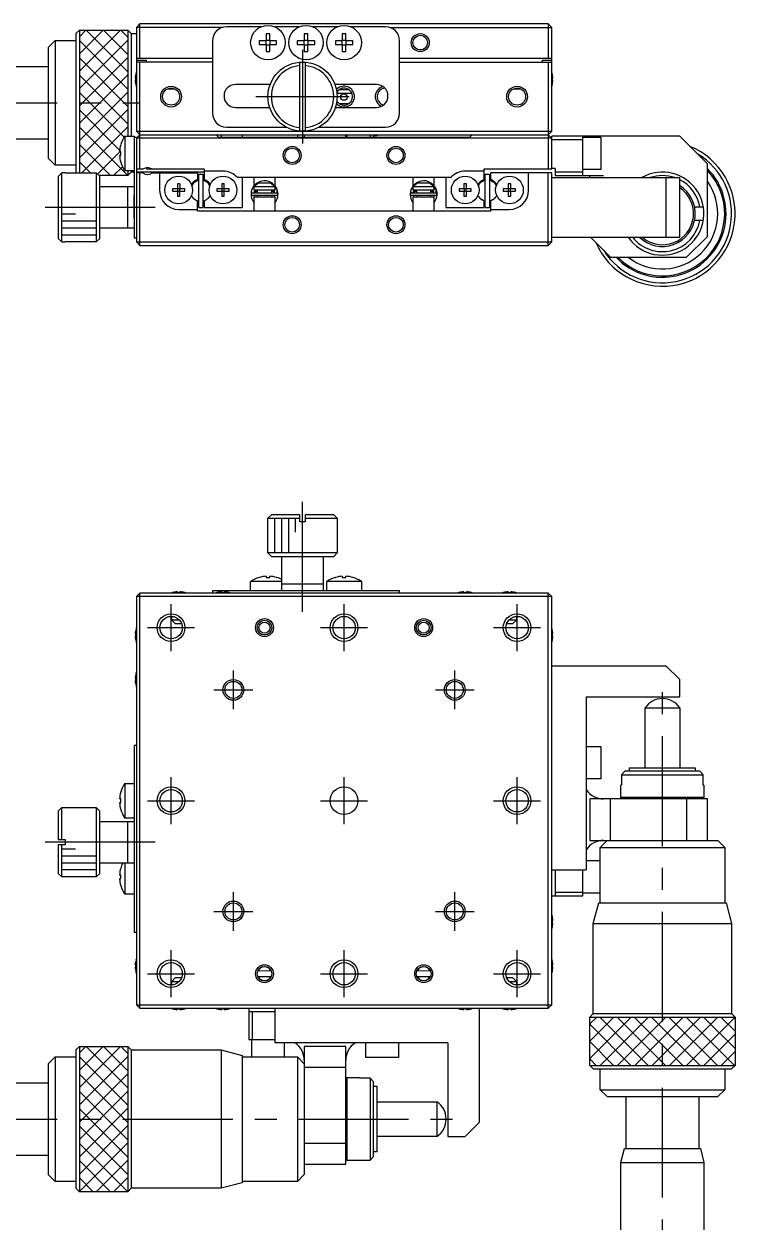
# Model space of a CAD drawing. Extents: x -2 to 409, y -8 to 273.
# Drawn here: x 90.4 to 193.1, y 99.8 to 272.9 of the extents above; entities that cross this region are included whole.
import ezdxf

# ---------------------------------------------------------------- set-up
doc = ezdxf.new("R2010")
doc.units = 0
doc.header["$LTSCALE"] = 0.5
doc.linetypes.add('CENTER', pattern=[50.8, 31.75, -6.35, 6.35, -6.35])
for name, color, linetype in [('MSM_CENTER', 1, 'CENTER'), ('MSM_CONTINUOUS', 7, 'CONTINUOUS'), ('MSM_NARROW', 5, 'CONTINUOUS')]:
    doc.layers.add(name, color=color, linetype=linetype)

msp = doc.modelspace()

# ---------------------------------------------------------------- linework, layer by layer
at = {"layer": 'MSM_CENTER'}
for p, q in [((130.63, 269.15), (130.63, 255.65)), ((53.88, 261.5), (107.13, 261.5)), ((123.88, 262.4), (137.38, 262.4)), ((109.33, 246.4), (92.33, 246.4)), ((130.63, 187.98), (130.63, 204.98)), ((111.63, 182.28), (111.63, 189.07)), ((136.63, 182.28), (136.63, 189.07)), ((161.63, 182.28), (161.63, 189.07)), ((108.23, 185.68), (115.03, 185.68)), ((133.23, 185.68), (140.03, 185.68)), ((158.23, 185.68), (165.03, 185.68)), ((120.63, 173.88), (120.63, 179.47)), ((152.63, 173.88), (152.63, 179.47)), ((182.63, 77.93), (182.63, 178.43)), ((117.83, 176.68), (123.43, 176.68)), ((149.83, 176.68), (155.43, 176.68)), ((111.63, 157.28), (111.63, 164.07)), ((136.63, 157.28), (136.63, 164.07)), ((161.63, 157.28), (161.63, 164.07)), ((108.23, 160.67), (115.03, 160.67)), ((133.23, 160.67), (140.03, 160.67)), ((158.23, 160.67), (165.03, 160.67)), ((109.33, 154.67), (92.33, 154.67)), ((120.63, 141.88), (120.63, 147.47)), ((152.63, 141.88), (152.63, 147.47)), ((117.83, 144.68), (123.43, 144.68)), ((149.83, 144.68), (155.43, 144.68)), ((111.63, 132.28), (111.63, 139.07)), ((136.63, 132.28), (136.63, 139.07)), ((161.63, 132.28), (161.63, 139.07)), ((108.23, 135.68), (115.03, 135.68)), ((133.23, 135.68), (140.03, 135.68)), ((158.23, 135.68), (165.03, 135.68)), ((53.88, 114.68), (154.38, 114.68))]:
    msp.add_line(p, q, dxfattribs=at)
at = {"layer": 'MSM_CONTINUOUS'}
for p, q in [((97.88, 271.5), (98.38, 272)), ((98.38, 272), (98.38, 251.4)), ((98.38, 272), (105.38, 272)), ((105.38, 272), (105.38, 256.7)), ((105.38, 272), (105.88, 271.5)), ((106.63, 272.4), (107.13, 272.9)), ((106.63, 272.4), (106.63, 257.4)), ((119, 272.4), (106.63, 272.4)), ((107.13, 267.9), (107.13, 272.9)), ((166.13, 272.9), (107.13, 272.9)), ((124.65, 272.5), (119.63, 272.5)), ((130.15, 272.5), (126.6, 272.5)), ((135.65, 272.5), (132.1, 272.5)), ((142.63, 272.5), (137.6, 272.5)), ((143.25, 272.4), (166.63, 272.4)), ((166.13, 272.9), (166.13, 267.9)), ((166.63, 272.4), (166.13, 272.9)), ((166.63, 257.4), (166.63, 272.4)), ((93.88, 269.5), (94.88, 270.5)), ((94.88, 270.5), (94.88, 252.5)), ((94.88, 270.5), (97.88, 270.5)), ((97.88, 271.5), (97.88, 251.5)), ((105.88, 271.5), (105.88, 256.7)), ((105.88, 271.5), (106.63, 271.5)), ((117.63, 270.5), (117.63, 260)), ((124.37, 270.46), (124.37, 269.94)), ((125.37, 270.46), (124.37, 270.46)), ((125.32, 270.46), (125.32, 269.94)), ((125.37, 271.46), (125.37, 270.46)), ((125.89, 271.46), (125.37, 271.46)), ((125.89, 270.5), (125.37, 270.5)), ((125.89, 270.46), (125.89, 271.46)), ((126.88, 270.46), (125.89, 270.46)), ((125.93, 269.94), (125.93, 270.46)), ((126.88, 269.94), (126.88, 270.46)), ((129.87, 270.46), (129.87, 269.94)), ((130.87, 270.46), (129.87, 270.46)), ((130.82, 270.46), (130.82, 269.94)), ((130.87, 271.46), (130.87, 270.46)), ((131.39, 271.46), (130.87, 271.46)), ((131.39, 270.5), (130.87, 270.5)), ((131.39, 270.46), (131.39, 271.46)), ((132.38, 270.46), (131.39, 270.46)), ((131.43, 269.94), (131.43, 270.46)), ((132.38, 269.94), (132.38, 270.46)), ((135.37, 270.46), (135.37, 269.94)), ((136.37, 270.46), (135.37, 270.46)), ((136.32, 270.46), (136.32, 269.94)), ((136.37, 271.46), (136.37, 270.46)), ((136.89, 271.46), (136.37, 271.46)), ((136.89, 270.5), (136.37, 270.5)), ((136.89, 270.46), (136.89, 271.46)), ((137.88, 270.46), (136.89, 270.46)), ((136.93, 269.94), (136.93, 270.46)), ((137.88, 269.94), (137.88, 270.46)), ((144.63, 260), (144.63, 270.5)), ((93.88, 269.5), (93.88, 253.5)), ((124.37, 269.94), (125.37, 269.94)), ((125.37, 269.94), (125.37, 268.94)), ((125.37, 269.9), (125.89, 269.9)), ((125.37, 268.94), (125.89, 268.94)), ((125.89, 269.94), (126.88, 269.94)), ((125.89, 268.94), (125.89, 269.94)), ((129.87, 269.94), (130.87, 269.94)), ((130.87, 269.94), (130.87, 268.94)), ((130.87, 269.9), (131.39, 269.9)), ((130.87, 268.94), (131.39, 268.94)), ((131.39, 269.94), (132.38, 269.94)), ((131.39, 268.94), (131.39, 269.94)), ((135.37, 269.94), (136.37, 269.94)), ((136.37, 269.94), (136.37, 268.94)), ((136.37, 269.9), (136.89, 269.9)), ((136.37, 268.94), (136.89, 268.94)), ((136.89, 269.94), (137.88, 269.94)), ((136.89, 268.94), (136.89, 269.94)), ((86.38, 266.75), (93.88, 266.75)), ((117.63, 267.9), (106.63, 267.9)), ((106.63, 267.65), (108.03, 267.65)), ((117.63, 267.4), (106.63, 267.4)), ((107.13, 251.9), (107.13, 267.4)), ((108.03, 267.65), (108.03, 267.4)), ((130.23, 257.42), (130.23, 267.38)), ((131.03, 267.38), (131.03, 257.42)), ((166.63, 267.9), (144.63, 267.9)), ((144.63, 267.4), (166.63, 267.4)), ((165.23, 267.65), (166.63, 267.65)), ((165.23, 267.65), (165.23, 267.4)), ((166.13, 267.4), (166.13, 251.9)), ((106.56, 265.08), (106.44, 265.08)), ((106.56, 265.79), (106.55, 265.79)), ((106.56, 264.72), (106.56, 265.08)), ((166.7, 265.79), (166.69, 265.79)), ((166.69, 265.08), (166.69, 264.72)), ((166.81, 265.08), (166.69, 265.08)), ((106.44, 264.72), (106.56, 264.72)), ((106.55, 264.01), (106.56, 264.01)), ((111.14, 263.55), (112.11, 263.55)), ((125.94, 264.15), (120.93, 264.15)), ((141.32, 264.15), (135.31, 264.15)), ((135.94, 263.44), (137.31, 263.44)), ((161.14, 263.55), (162.11, 263.55)), ((166.69, 264.72), (166.81, 264.72)), ((166.69, 264.01), (166.7, 264.01)), ((135.6, 262.9), (137.77, 262.9)), ((120.93, 260.85), (125.87, 260.85)), ((135.38, 260.85), (141.32, 260.85)), ((137.31, 261.36), (135.94, 261.36)), ((119.63, 258), (128.25, 258)), ((133, 258), (142.63, 258)), ((93.88, 256.25), (86.38, 256.25)), ((104.93, 256.7), (104.93, 251.7)), ((104.93, 256.7), (106.32, 256.7)), ((106.32, 256.7), (106.32, 242)), ((106.63, 256.5), (106.32, 256.5)), ((106.63, 257.4), (107.13, 256.9)), ((106.63, 257.4), (166.63, 257.4)), ((106.63, 256.4), (107.13, 256.9)), ((106.63, 256.4), (106.63, 241.4)), ((166.63, 256.4), (106.63, 256.4)), ((107.13, 256.9), (166.13, 256.9)), ((118.13, 256.9), (118.48, 256.55)), ((118.48, 256.55), (154.78, 256.55)), ((118.88, 256.9), (118.88, 256.55)), ((121.88, 256.9), (121.88, 256.55)), ((129.88, 256.9), (129.88, 256.55)), ((130.88, 256.9), (130.88, 256.55)), ((136.88, 256.55), (136.88, 256.9)), ((137.07, 256.55), (137.07, 256.9)), ((140.38, 256.9), (140.38, 256.55)), ((140.88, 256.55), (140.88, 256.9)), ((141.38, 256.75), (140.88, 256.75)), ((141.38, 256.9), (141.38, 256.75)), ((154.78, 256.55), (155.13, 256.9)), ((166.13, 256.9), (166.63, 257.4)), ((166.13, 256.9), (166.63, 256.4)), ((185.13, 256.7), (166.63, 256.7)), ((166.63, 251.9), (166.63, 256.7)), ((166.63, 256.2), (171.13, 256.2)), ((171.13, 251), (171.13, 256.7)), ((171.13, 256.55), (173.73, 256.55)), ((173.73, 256.55), (173.73, 251.85)), ((185.13, 256.7), (189.13, 252.7)), ((104.36, 254.46), (104.19, 254.46)), ((104.36, 255.46), (104.36, 255.46)), ((104.36, 253.94), (104.36, 254.46)), ((94.88, 252.5), (93.88, 253.5)), ((104.19, 253.94), (104.36, 253.94)), ((104.36, 252.94), (104.36, 252.94)), ((97.88, 252.5), (94.88, 252.5)), ((95.83, 251.38), (95.33, 250.88)), ((95.83, 241.42), (95.83, 251.38)), ((96.33, 251.38), (95.83, 251.38)), ((96.33, 251.4), (96.33, 251.38)), ((96.33, 251.4), (100.82, 251.4)), ((97.98, 251.4), (97.88, 251.5)), ((100.82, 251.4), (100.82, 241.4)), ((100.82, 251.4), (101.33, 250.9)), ((105.38, 251), (101.22, 251)), ((106.32, 251.7), (104.93, 251.7)), ((105.38, 251.7), (105.38, 251)), ((105.88, 251.5), (105.38, 251)), ((105.88, 251.7), (105.88, 251.5)), ((106.32, 251.5), (105.88, 251.5)), ((107.56, 251.9), (106.63, 251.9)), ((116.43, 251.5), (106.63, 251.5)), ((107.56, 251.4), (106.63, 251.4)), ((107.13, 240.9), (107.13, 251.4)), ((108.13, 251.9), (108.13, 252.14)), ((116.43, 251.9), (108.13, 251.9)), ((108.89, 251.4), (115.43, 251.4)), ((109.97, 251.4), (109.97, 248.85)), ((115.43, 251.4), (115.43, 250.45)), ((115.63, 246.4), (115.63, 251.2)), ((115.63, 251.2), (116.23, 251.2)), ((116.23, 251.2), (116.23, 246.4)), ((116.43, 251.9), (116.43, 250.45)), ((119.13, 251.65), (116.43, 251.65)), ((156.82, 251.65), (154.13, 251.65)), ((166.63, 251.9), (156.82, 251.9)), ((156.82, 251.9), (156.82, 250.45)), ((157.03, 246.4), (157.03, 251.2)), ((157.03, 251.2), (157.63, 251.2)), ((157.63, 251.2), (157.63, 246.4)), ((157.82, 250.45), (157.82, 251.4)), ((166.63, 251.4), (157.82, 251.4)), ((163.28, 248.85), (163.28, 251.4)), ((166.13, 240.9), (166.13, 251.4)), ((167.13, 252), (166.63, 252)), ((166.63, 241.4), (166.63, 251.4)), ((167.13, 252), (167.13, 251)), ((171.13, 251.5), (167.13, 251.5)), ((167.13, 251), (174.13, 251)), ((173.73, 251.85), (171.13, 251.85)), ((172.13, 250.7), (172.13, 251)), ((189.13, 242.2), (189.13, 252.7)), ((95.33, 250.88), (95.33, 241.92)), ((101.33, 241.9), (101.33, 250.9)), ((101.33, 249.4), (106.32, 249.4)), ((105.32, 249.4), (105.32, 243.4)), ((112.55, 249.79), (112.55, 249.08)), ((112.91, 249.79), (112.55, 249.79)), ((112.91, 249.79), (112.91, 249.08)), ((115.43, 250.45), (115.16, 250.3)), ((116.69, 250.3), (116.43, 250.45)), ((118.95, 249.79), (118.95, 249.08)), ((119.31, 249.79), (118.95, 249.79)), ((119.31, 249.08), (119.31, 249.79)), ((152.05, 250.7), (121.2, 250.7)), ((121.92, 250.7), (121.92, 246.4)), ((123.62, 249.54), (123.62, 250.7)), ((123.62, 249.4), (126.62, 249.4)), ((123.62, 248.9), (123.62, 249.4)), ((124.21, 249.9), (123.68, 249.4)), ((126.04, 249.9), (124.21, 249.9)), ((126.57, 249.4), (126.04, 249.9)), ((126.62, 250.7), (126.62, 249.54)), ((126.62, 249.4), (126.62, 248.9)), ((146.62, 249.54), (146.62, 250.7)), ((146.62, 249.4), (149.62, 249.4)), ((146.62, 248.9), (146.62, 249.4)), ((147.21, 249.9), (146.68, 249.4)), ((149.04, 249.9), (147.21, 249.9)), ((149.57, 249.4), (149.04, 249.9)), ((149.62, 250.7), (149.62, 249.54)), ((149.62, 249.4), (149.62, 248.9)), ((151.32, 250.7), (151.32, 246.4)), ((153.95, 249.79), (153.95, 249.08)), ((154.31, 249.79), (153.95, 249.79)), ((154.31, 249.08), (154.31, 249.79)), ((156.56, 250.3), (156.82, 250.45)), ((158.09, 250.3), (157.82, 250.45)), ((160.35, 249.79), (160.35, 249.08)), ((160.71, 249.79), (160.35, 249.79)), ((160.71, 249.08), (160.71, 249.79)), ((166.63, 250.7), (185.13, 250.7)), ((183.13, 250.7), (183.13, 242.1)), ((185.13, 242.1), (185.13, 250.7)), ((106.32, 244.85), (106.32, 248.15)), ((111.84, 249.08), (111.84, 248.72)), ((112.55, 249.08), (111.84, 249.08)), ((111.84, 248.72), (112.55, 248.72)), ((112.56, 249.07), (112.55, 249.08)), ((112.56, 248.73), (112.55, 248.72)), ((112.55, 248.72), (112.55, 248.01)), ((112.55, 248.01), (112.91, 248.01)), ((112.56, 249.07), (112.56, 248.73)), ((112.89, 249.07), (112.56, 249.07)), ((112.56, 248.73), (112.89, 248.73)), ((112.89, 249.07), (112.91, 249.08)), ((112.89, 248.73), (112.89, 249.07)), ((112.89, 248.73), (112.91, 248.72)), ((113.61, 249.08), (112.91, 249.08)), ((112.91, 248.72), (113.61, 248.72)), ((112.91, 248.01), (112.91, 248.72)), ((113.61, 248.72), (113.61, 249.08)), ((118.24, 249.08), (118.24, 248.72)), ((118.95, 249.08), (118.24, 249.08)), ((118.24, 248.72), (118.95, 248.72)), ((118.96, 249.07), (118.95, 249.08)), ((118.96, 248.73), (118.95, 248.72)), ((118.95, 248.72), (118.95, 248.01)), ((118.95, 248.01), (119.31, 248.01)), ((118.96, 249.07), (118.96, 248.73)), ((119.29, 249.07), (118.96, 249.07)), ((118.96, 248.73), (119.29, 248.73)), ((119.29, 249.07), (119.31, 249.08)), ((119.29, 248.73), (119.29, 249.07)), ((119.29, 248.73), (119.31, 248.72)), ((120.01, 249.08), (119.31, 249.08)), ((119.31, 248.72), (120.01, 248.72)), ((119.31, 248.01), (119.31, 248.72)), ((120.01, 248.72), (120.01, 249.08)), ((123.31, 249.01), (123.34, 249.06)), ((123.38, 248.5), (126.88, 248.5)), ((126.88, 248.1), (123.38, 248.1)), ((123.69, 248.9), (123.58, 248.5)), ((123.58, 248.1), (123.62, 247.9)), ((123.62, 247.9), (123.62, 247.89)), ((126.62, 248.9), (123.62, 248.9)), ((123.62, 247.9), (126.62, 247.9)), ((123.62, 245.9), (123.62, 247.9)), ((124.13, 248.7), (123.69, 248.7)), ((124.13, 248.5), (124.13, 248.9)), ((124.13, 247.9), (124.13, 248.1)), ((126.13, 248.9), (126.13, 248.5)), ((126.56, 248.7), (126.13, 248.7)), ((126.13, 248.1), (126.13, 247.9)), ((126.69, 249.01), (126.62, 248.98)), ((126.63, 247.9), (126.67, 248.1)), ((126.62, 247.9), (126.62, 245.9)), ((126.63, 247.89), (126.63, 247.9)), ((126.91, 249.07), (126.69, 249.01)), ((126.9, 249.1), (126.91, 249.07)), ((126.91, 249.06), (126.9, 248.49)), ((126.91, 249.07), (126.91, 249.07)), ((126.91, 249.07), (126.91, 249.07)), ((126.91, 249.07), (126.91, 249.06)), ((126.93, 249.01), (127.07, 248.33)), ((146.31, 249.01), (146.34, 249.06)), ((146.38, 248.5), (149.88, 248.5)), ((149.88, 248.1), (146.38, 248.1)), ((146.69, 248.9), (146.58, 248.5)), ((146.58, 248.1), (146.62, 247.9)), ((146.62, 247.9), (146.62, 247.89)), ((149.62, 248.9), (146.62, 248.9)), ((146.62, 247.9), (149.62, 247.9)), ((146.62, 245.9), (146.62, 247.9)), ((147.13, 248.7), (146.69, 248.7)), ((147.13, 248.5), (147.13, 248.9)), ((147.13, 247.9), (147.13, 248.1)), ((149.13, 248.9), (149.13, 248.5)), ((149.56, 248.7), (149.13, 248.7)), ((149.13, 248.1), (149.13, 247.9)), ((149.69, 249.01), (149.62, 248.98)), ((149.63, 247.9), (149.67, 248.1)), ((149.62, 247.9), (149.62, 245.9)), ((149.63, 247.89), (149.63, 247.9)), ((149.91, 249.07), (149.69, 249.01)), ((149.9, 249.1), (149.91, 249.07)), ((149.91, 249.06), (149.9, 248.49)), ((149.91, 249.07), (149.91, 249.07)), ((149.91, 249.07), (149.91, 249.07)), ((149.91, 249.07), (149.91, 249.06)), ((149.93, 249.01), (150.07, 248.33)), ((153.24, 249.08), (153.24, 248.72)), ((153.95, 249.08), (153.24, 249.08)), ((153.24, 248.72), (153.95, 248.72)), ((153.96, 249.07), (153.95, 249.08)), ((153.96, 248.73), (153.95, 248.72)), ((153.95, 248.72), (153.95, 248.01)), ((153.95, 248.01), (154.31, 248.01)), ((153.96, 249.07), (153.96, 248.73)), ((154.29, 249.07), (153.96, 249.07)), ((153.96, 248.73), (154.29, 248.73)), ((154.29, 249.07), (154.31, 249.08)), ((154.29, 248.73), (154.29, 249.07)), ((154.29, 248.73), (154.31, 248.72)), ((155.01, 249.08), (154.31, 249.08)), ((154.31, 248.72), (155.01, 248.72)), ((154.31, 248.01), (154.31, 248.72)), ((155.01, 248.72), (155.01, 249.08)), ((159.64, 249.08), (159.64, 248.72)), ((160.35, 249.08), (159.64, 249.08)), ((159.64, 248.72), (160.35, 248.72)), ((160.36, 249.07), (160.35, 249.08)), ((160.36, 248.73), (160.35, 248.72)), ((160.35, 248.72), (160.35, 248.01)), ((160.35, 248.01), (160.71, 248.01)), ((160.36, 249.07), (160.36, 248.73)), ((160.69, 249.07), (160.36, 249.07)), ((160.36, 248.73), (160.69, 248.73)), ((160.69, 249.07), (160.71, 249.08)), ((160.69, 248.73), (160.69, 249.07)), ((160.69, 248.73), (160.71, 248.72)), ((161.41, 249.08), (160.71, 249.08)), ((160.71, 248.72), (161.41, 248.72)), ((160.71, 248.01), (160.71, 248.72)), ((161.41, 248.72), (161.41, 249.08)), ((112.73, 246.1), (115.43, 246.1)), ((115.16, 247.5), (115.43, 247.35)), ((115.43, 245.9), (115.43, 247.35)), ((115.43, 245.9), (157.82, 245.9)), ((115.63, 246.4), (116.23, 246.4)), ((116.43, 247.35), (116.69, 247.5)), ((116.43, 247.35), (116.43, 246.4)), ((116.43, 246.4), (121.92, 246.4)), ((151.32, 246.4), (156.82, 246.4)), ((156.82, 247.35), (156.56, 247.5)), ((156.82, 247.35), (156.82, 246.4)), ((157.03, 246.4), (157.63, 246.4)), ((158.09, 247.5), (157.82, 247.35)), ((157.82, 245.9), (157.82, 247.35)), ((157.82, 246.1), (160.53, 246.1)), ((187.27, 246.5), (188.54, 246.5)), ((188.54, 244.5), (187.27, 244.5)), ((106.32, 243.4), (101.33, 243.4)), ((95.33, 241.92), (95.83, 241.42)), ((95.83, 241.42), (96.33, 241.42)), ((96.33, 241.42), (96.33, 241.4)), ((100.82, 241.4), (96.33, 241.4)), ((101.33, 241.9), (100.82, 241.4)), ((106.32, 242), (106.63, 242)), ((106.63, 241.4), (166.63, 241.4)), ((107.13, 240.9), (106.63, 241.4)), ((107.13, 240.9), (166.13, 240.9)), ((166.13, 240.9), (166.63, 241.4)), ((166.63, 242.1), (185.13, 242.1)), ((172.23, 242.1), (175.13, 239.2)), ((189.13, 242.2), (186.13, 239.2)), ((175.13, 239.2), (186.13, 239.2)), ((125.63, 201.48), (126.13, 201.98)), ((125.63, 201.48), (130.23, 201.48)), ((125.63, 196.48), (125.63, 201.48)), ((130.23, 201.98), (126.13, 201.98)), ((130.23, 200.98), (130.23, 201.98)), ((131.03, 200.98), (130.23, 200.98)), ((131.03, 201.98), (131.03, 200.98)), ((135.13, 201.98), (131.03, 201.98)), ((131.03, 201.48), (135.63, 201.48)), ((135.13, 201.98), (135.63, 201.48)), ((135.63, 201.48), (135.63, 196.48)), ((135.63, 196.48), (125.63, 196.48)), ((126.13, 195.98), (125.63, 196.48)), ((126.13, 195.98), (135.13, 195.98)), ((127.63, 190.98), (127.63, 195.98)), ((133.63, 195.98), (133.63, 190.98)), ((135.63, 196.48), (135.13, 195.98)), ((127.63, 192.37), (123.13, 192.37)), ((123.13, 190.98), (123.13, 192.37)), ((124.36, 192.94), (124.37, 192.94)), ((125.37, 193.11), (125.37, 192.94)), ((125.37, 192.94), (125.89, 192.94)), ((125.89, 192.94), (125.89, 193.11)), ((126.88, 192.94), (126.89, 192.94)), ((139.13, 192.37), (134.13, 192.37)), ((134.13, 190.98), (134.13, 192.37)), ((135.36, 192.94), (135.37, 192.94)), ((136.37, 193.11), (136.37, 192.94)), ((136.37, 192.94), (136.89, 192.94)), ((136.89, 192.94), (136.89, 193.11)), ((137.88, 192.94), (137.89, 192.94)), ((139.13, 192.37), (139.13, 190.98)), ((106.63, 190.18), (107.13, 190.68)), ((107.13, 130.68), (107.13, 190.68)), ((166.13, 190.68), (107.13, 190.68)), ((111.84, 190.75), (111.84, 190.74)), ((112.55, 190.86), (112.55, 190.74)), ((112.55, 190.74), (112.91, 190.74)), ((112.91, 190.74), (112.91, 190.86)), ((113.61, 190.74), (113.61, 190.75)), ((144.63, 190.98), (117.63, 190.98)), ((117.63, 190.98), (117.63, 190.68)), ((118.24, 190.75), (118.24, 190.74)), ((118.95, 190.86), (118.95, 190.74)), ((118.95, 190.74), (119.31, 190.74)), ((119.31, 190.74), (119.31, 190.86)), ((120.01, 190.74), (120.01, 190.75)), ((133.63, 191.98), (127.63, 191.98)), ((144.63, 190.68), (144.63, 190.98)), ((153.24, 190.75), (153.24, 190.74)), ((153.95, 190.86), (153.95, 190.74)), ((153.95, 190.74), (154.31, 190.74)), ((154.31, 190.74), (154.31, 190.86)), ((155.01, 190.74), (155.01, 190.75)), ((159.64, 190.75), (159.64, 190.74)), ((160.35, 190.86), (160.35, 190.74)), ((160.35, 190.74), (160.71, 190.74)), ((160.71, 190.74), (160.71, 190.86)), ((161.41, 190.74), (161.41, 190.75)), ((166.13, 190.68), (166.63, 190.18)), ((166.13, 130.68), (166.13, 190.68)), ((166.63, 190.18), (106.63, 190.18)), ((106.63, 190.18), (106.63, 131.18)), ((166.63, 131.18), (166.63, 190.18)), ((111.73, 186.78), (111.73, 187.32)), ((161.53, 187.32), (161.53, 186.78)), ((106.56, 185.46), (106.55, 185.46)), ((112.8, 186.78), (111.73, 186.78)), ((112.23, 186.28), (111.73, 186.78)), ((112.23, 186.28), (113.16, 186.28)), ((160.09, 186.28), (161.03, 186.28)), ((161.53, 186.78), (160.4, 186.78)), ((161.53, 186.78), (161.03, 186.28)), ((166.7, 185.46), (166.69, 185.46)), ((106.56, 184.76), (106.44, 184.76)), ((106.44, 184.39), (106.56, 184.39)), ((106.55, 183.69), (106.56, 183.69)), ((106.56, 184.39), (106.56, 184.76)), ((166.69, 184.76), (166.69, 184.39)), ((166.81, 184.76), (166.69, 184.76)), ((166.69, 184.39), (166.81, 184.39)), ((166.69, 183.69), (166.7, 183.69)), ((166.63, 180.18), (183.13, 180.18)), ((183.13, 180.18), (185.13, 178.18)), ((106.56, 178.36), (106.44, 178.36)), ((106.56, 179.06), (106.55, 179.06)), ((106.56, 178), (106.56, 178.36)), ((106.44, 178), (106.56, 178)), ((106.55, 177.29), (106.56, 177.29)), ((185.13, 175.68), (185.13, 178.18)), ((171.62, 175.68), (185.13, 175.68)), ((171.62, 175.68), (171.62, 150.67)), ((180.13, 174.08), (185.13, 174.08)), ((180.13, 165.43), (180.13, 174.08)), ((185.13, 174.08), (185.13, 165.43)), ((106.32, 168.67), (106.32, 141.68)), ((106.63, 168.67), (106.32, 168.67)), ((171.62, 168.53), (173.73, 168.53)), ((173.73, 168.53), (173.73, 163.82)), ((177.22, 164.93), (176.71, 164.43)), ((188.03, 164.93), (177.22, 164.93)), ((177.88, 165.43), (187.38, 165.43)), ((177.88, 164.93), (177.88, 165.43)), ((187.38, 165.43), (187.38, 164.93)), ((188.54, 164.43), (188.03, 164.93)), ((104.93, 163.18), (104.93, 158.17)), ((104.93, 163.18), (106.32, 163.18)), ((173.73, 163.82), (171.62, 163.82)), ((176.71, 162.93), (176.63, 162.93)), ((176.63, 161.13), (176.63, 162.93)), ((176.71, 164.43), (188.54, 164.43)), ((176.71, 164.43), (176.71, 162.93)), ((188.54, 162.93), (188.54, 164.43)), ((188.62, 162.93), (188.54, 162.93)), ((188.62, 162.93), (188.62, 161.13)), ((104.36, 161.93), (104.36, 161.94)), ((188.62, 161.13), (176.63, 161.13)), ((176.82, 160.93), (176.63, 161.13)), ((188.62, 161.13), (188.43, 160.93)), ((95.33, 159.18), (95.83, 159.68)), ((95.83, 155.07), (95.83, 159.68)), ((95.83, 159.68), (100.82, 159.68)), ((100.82, 159.68), (100.82, 149.67)), ((100.82, 159.68), (101.33, 159.18)), ((104.36, 160.94), (104.19, 160.94)), ((104.19, 160.42), (104.36, 160.42)), ((104.36, 160.42), (104.36, 160.94)), ((104.36, 159.41), (104.36, 159.42)), ((172.13, 160.93), (172.13, 154.93)), ((189.13, 160.93), (172.13, 160.93)), ((175.13, 154.93), (175.13, 160.93)), ((186.13, 160.93), (186.13, 154.93)), ((189.13, 154.93), (189.13, 160.93)), ((95.33, 159.18), (95.33, 155.07)), ((101.33, 150.17), (101.33, 159.18)), ((101.33, 157.68), (106.32, 157.68)), ((106.32, 158.17), (104.93, 158.17)), ((105.32, 157.68), (105.32, 151.67)), ((95.33, 155.07), (96.33, 155.07)), ((95.33, 154.28), (95.33, 150.17)), ((96.33, 154.28), (95.33, 154.28)), ((95.83, 149.67), (95.83, 154.28)), ((96.33, 155.07), (96.33, 154.28)), ((172.13, 154.93), (190.63, 154.93)), ((173.63, 153.92), (174.63, 154.93)), ((190.63, 154.93), (191.63, 153.92)), ((173.63, 153.92), (191.63, 153.92)), ((173.63, 145.93), (173.63, 153.92)), ((191.63, 153.92), (191.63, 145.93)), ((106.32, 151.67), (101.33, 151.67)), ((104.36, 150.93), (104.36, 150.94)), ((104.93, 151.67), (104.93, 147.18)), ((166.63, 150.67), (171.62, 150.67)), ((167.13, 150.67), (167.13, 146.93)), ((171.13, 146.93), (171.13, 150.67)), ((171.62, 152.03), (173.63, 152.03)), ((95.83, 149.67), (95.33, 150.17)), ((100.82, 149.67), (95.83, 149.67)), ((101.33, 150.17), (100.82, 149.67)), ((104.36, 149.94), (104.19, 149.94)), ((104.19, 149.42), (104.36, 149.42)), ((104.36, 149.42), (104.36, 149.94)), ((104.36, 148.41), (104.36, 148.42)), ((106.32, 147.18), (104.93, 147.18)), ((171.13, 147.43), (167.13, 147.43)), ((173.63, 147.32), (171.13, 147.32)), ((166.63, 146.93), (171.13, 146.93)), ((172.63, 142.93), (173.43, 145.93)), ((173.43, 145.93), (191.82, 145.93)), ((191.82, 145.93), (192.63, 142.93)), ((166.7, 144.06), (166.69, 144.06)), ((166.69, 143.36), (166.69, 143)), ((166.81, 143.36), (166.69, 143.36)), ((166.69, 143), (166.81, 143)), ((166.69, 142.29), (166.7, 142.29)), ((172.63, 142.93), (192.63, 142.93)), ((172.63, 129.93), (172.63, 142.93)), ((192.63, 142.93), (192.63, 129.93)), ((106.32, 141.68), (106.63, 141.68)), ((106.56, 136.96), (106.44, 136.96)), ((106.56, 137.66), (106.55, 137.66)), ((106.56, 136.59), (106.56, 136.96)), ((166.7, 137.66), (166.69, 137.66)), ((166.69, 136.96), (166.69, 136.59)), ((166.81, 136.96), (166.69, 136.96)), ((106.44, 136.59), (106.56, 136.59)), ((106.55, 135.89), (106.56, 135.89)), ((111.73, 134.57), (112.23, 135.07)), ((113.16, 135.07), (112.23, 135.07)), ((124.2, 135.28), (124.12, 135.28)), ((126.13, 136.07), (124.13, 136.08)), ((124.13, 136.08), (124.21, 136.08)), ((124.2, 135.28), (126.04, 135.27)), ((126.05, 136.07), (124.21, 136.08)), ((126.12, 135.27), (126.04, 135.27)), ((126.05, 136.07), (126.13, 136.07)), ((147.2, 135.28), (147.12, 135.28)), ((147.13, 136.08), (147.21, 136.08)), ((149.13, 136.07), (147.13, 136.08)), ((147.2, 135.28), (149.04, 135.27)), ((149.05, 136.07), (147.21, 136.08)), ((149.12, 135.27), (149.04, 135.27)), ((149.05, 136.07), (149.13, 136.07)), ((161.03, 135.07), (160.09, 135.07)), ((161.03, 135.07), (161.53, 134.57)), ((166.69, 136.59), (166.81, 136.59)), ((166.69, 135.89), (166.7, 135.89)), ((111.73, 134.57), (112.8, 134.57)), ((111.73, 134.03), (111.73, 134.57)), ((160.45, 134.57), (161.53, 134.57)), ((161.53, 134.57), (161.53, 134.03)), ((106.63, 131.18), (166.63, 131.18)), ((107.13, 130.68), (106.63, 131.18)), ((107.13, 130.68), (166.13, 130.68)), ((111.84, 130.61), (111.84, 130.6)), ((112.91, 130.61), (112.55, 130.61)), ((112.55, 130.61), (112.55, 130.49)), ((112.91, 130.49), (112.91, 130.61)), ((113.61, 130.6), (113.61, 130.61)), ((118.24, 130.61), (118.24, 130.6)), ((119.31, 130.61), (118.95, 130.61)), ((118.95, 130.61), (118.95, 130.49)), ((119.31, 130.49), (119.31, 130.61)), ((120.01, 130.6), (120.01, 130.61)), ((122.88, 130.68), (122.88, 126.18)), ((126.62, 130.17), (122.88, 130.17)), ((123.38, 126.18), (123.38, 130.17)), ((126.62, 130.68), (126.62, 125.67)), ((153.24, 130.61), (153.24, 130.6)), ((154.31, 130.61), (153.95, 130.61)), ((153.95, 130.61), (153.95, 130.49)), ((154.31, 130.49), (154.31, 130.61)), ((155.01, 130.6), (155.01, 130.61)), ((156.13, 130.68), (156.13, 114.17)), ((159.64, 130.61), (159.64, 130.6)), ((160.71, 130.61), (160.35, 130.61)), ((160.35, 130.61), (160.35, 130.49)), ((160.71, 130.49), (160.71, 130.61)), ((161.41, 130.6), (161.41, 130.61)), ((166.63, 131.18), (166.13, 130.68)), ((172.13, 129.42), (172.63, 129.93)), ((172.63, 129.93), (192.63, 129.93)), ((192.63, 129.93), (193.13, 129.42)), ((172.13, 129.42), (193.13, 129.42)), ((172.13, 122.43), (172.13, 129.42)), ((193.13, 129.42), (193.13, 122.43)), ((97.88, 124.68), (98.38, 125.17)), ((97.88, 124.68), (97.88, 104.67)), ((98.38, 125.17), (98.38, 104.18)), ((98.38, 125.17), (105.38, 125.17)), ((105.38, 125.17), (105.38, 104.18)), ((105.38, 125.17), (105.88, 124.68)), ((105.88, 124.68), (105.88, 104.67)), ((105.88, 124.68), (118.88, 124.68)), ((118.88, 124.68), (118.88, 104.67)), ((118.88, 124.68), (121.88, 123.88)), ((122.88, 126.18), (126.62, 126.18)), ((123.28, 123.68), (123.28, 126.18)), ((151.63, 125.67), (126.62, 125.67)), ((127.97, 125.67), (127.97, 123.68)), ((130.88, 125.17), (130.88, 106.68)), ((136.88, 125.17), (130.88, 125.17)), ((136.88, 108.17), (136.88, 125.17)), ((139.78, 123.58), (139.78, 125.67)), ((144.48, 125.67), (144.48, 123.58)), ((151.63, 125.67), (151.63, 112.17)), ((93.88, 122.67), (94.88, 123.68)), ((94.88, 123.68), (94.88, 105.67)), ((94.88, 123.68), (97.88, 123.68)), ((121.88, 123.88), (121.88, 105.48)), ((121.88, 123.68), (129.88, 123.68)), ((129.88, 123.68), (129.88, 105.67)), ((129.88, 123.68), (130.88, 122.67)), ((144.48, 123.58), (139.78, 123.58)), ((93.88, 122.67), (93.88, 106.68)), ((130.88, 122.18), (136.88, 122.18)), ((172.13, 122.43), (193.13, 122.43)), ((172.63, 121.92), (172.13, 122.43)), ((172.63, 121.92), (192.63, 121.92)), ((173.63, 118.92), (173.63, 121.92)), ((191.63, 121.92), (191.63, 118.92)), ((193.13, 122.43), (192.63, 121.92)), ((86.38, 119.93), (93.88, 119.93)), ((136.88, 120.48), (137.07, 120.67)), ((137.07, 108.67), (137.07, 120.67)), ((137.07, 120.67), (138.88, 120.67)), ((138.88, 120.59), (138.88, 120.67)), ((140.38, 120.59), (138.88, 120.59)), ((140.38, 120.59), (140.38, 108.76)), ((140.88, 120.08), (140.38, 120.59)), ((140.88, 109.27), (140.88, 120.08)), ((140.88, 119.42), (141.38, 119.42)), ((141.38, 119.42), (141.38, 109.92)), ((173.63, 118.92), (191.63, 118.92)), ((174.63, 117.92), (173.63, 118.92)), ((174.63, 117.92), (190.63, 117.92)), ((177.38, 110.42), (177.38, 117.92)), ((187.88, 117.92), (187.88, 110.42)), ((191.63, 118.92), (190.63, 117.92)), ((141.38, 117.17), (150.03, 117.17)), ((150.03, 117.17), (150.03, 112.17)), ((156.13, 114.17), (154.13, 112.17)), ((136.88, 111.17), (130.88, 111.17)), ((150.03, 112.17), (141.38, 112.17)), ((151.63, 112.17), (154.13, 112.17)), ((93.88, 109.42), (86.38, 109.42)), ((140.38, 108.76), (140.88, 109.27)), ((141.38, 109.92), (140.88, 109.92)), ((176.63, 108.42), (177.13, 110.42)), ((177.13, 110.42), (188.13, 110.42)), ((188.13, 110.42), (188.62, 108.42)), ((130.88, 108.17), (136.88, 108.17)), ((137.07, 108.67), (136.88, 108.88)), ((138.88, 108.67), (137.07, 108.67)), ((138.88, 108.67), (138.88, 108.76)), ((138.88, 108.76), (140.38, 108.76)), ((176.63, 108.42), (188.62, 108.42)), ((176.63, 98.42), (176.63, 108.42)), ((188.62, 108.42), (188.62, 98.42)), ((94.88, 105.67), (93.88, 106.68)), ((97.88, 105.67), (94.88, 105.67)), ((129.88, 105.67), (121.88, 105.67)), ((130.88, 106.68), (129.88, 105.67)), ((98.38, 104.18), (97.88, 104.67)), ((105.38, 104.18), (98.38, 104.18)), ((105.88, 104.67), (105.38, 104.18)), ((118.88, 104.67), (105.88, 104.67)), ((121.88, 105.48), (118.88, 104.67))]:
    msp.add_line(p, q, dxfattribs=at)
for centre, radius in [((125.63, 270.2), 2.5), ((131.13, 270.2), 2.5), ((136.63, 270.2), 2.5), ((147.63, 270.2), 1.06), ((130.63, 262.4), 5), ((111.63, 262.4), 1.23), ((161.63, 262.4), 1.23), ((136.6, 262.33), 0.454), ((129.13, 253.9), 1.06), ((144.13, 253.9), 1.06), ((112.73, 248.9), 2), ((119.13, 248.9), 2), ((154.13, 248.9), 2), ((160.53, 248.9), 2), ((129.13, 243.9), 1.06), ((144.13, 243.9), 1.06), ((111.63, 185.68), 1.62), ((136.63, 185.68), 1.62), ((161.63, 185.68), 1.62), ((125.13, 185.68), 1.06), ((125.13, 185.68), 0.8), ((148.13, 185.68), 1.06), ((148.13, 185.68), 0.8), ((120.63, 176.68), 1.23), ((152.63, 176.68), 1.23), ((111.63, 160.67), 1.62), ((136.63, 160.67), 2), ((161.63, 160.67), 1.62), ((120.63, 144.68), 1.23), ((152.63, 144.68), 1.23), ((111.63, 135.68), 1.62), ((136.63, 135.68), 1.62), ((161.63, 135.68), 1.62), ((125.13, 135.68), 1.06), ((148.13, 135.68), 1.06)]:
    msp.add_circle(centre, radius, dxfattribs=at)
for centre, radius, start, end in [((119.63, 270.5), 2, 90, 180), ((142.63, 270.5), 2, 0, 90), ((130.63, 262.4), 4.5, 95.0997, 264.9003), ((130.63, 262.4), 4.5, 275.0997, 84.9003), ((109.63, 264.9), 3.19, 163.8933, 176.7703), ((109.63, 264.9), 3.2, 159.6359, 163.8775), ((163.62, 264.9), 3.2, 16.1225, 20.3641), ((163.62, 264.9), 3.19, 3.2297, 16.1067), ((109.63, 264.9), 3.19, 183.2297, 196.1067), ((109.63, 264.9), 3.2, 196.1225, 200.3641), ((120.93, 262.5), 1.65, 90, 270), ((136.63, 262.4), 1.23, 212.0032, 147.9968), ((141.32, 262.5), 1.65, 270, 90), ((142.63, 262.4), 1.23, 94.3773, 256.8252), ((163.62, 264.9), 3.2, 339.6359, 343.8775), ((163.62, 264.9), 3.19, 343.8933, 356.7703), ((119.63, 260), 2, 180, 270), ((142.63, 260), 2, 270, 0), ((108.67, 254.2), 4.5, 146.251, 163.7142), ((108.67, 254.2), 4.49, 163.7306, 176.6822), ((182.63, 245.5), 10.5, 203.3322, 67.6899), ((108.67, 254.2), 4.49, 183.3178, 196.2694), ((108.67, 254.2), 4.5, 196.2858, 213.749), ((182.63, 245.5), 10, 212.3713, 59.3647), ((108.23, 251.15), 1, 48.5904, 131.4096), ((108.23, 252.15), 1, 228.5904, 311.4096), ((119.13, 248.9), 2.75, 40.8852, 90), ((154.13, 248.9), 2.75, 90, 139.1148), ((182.63, 245.5), 9.2, 223.2185, 45.0474), ((182.63, 245.5), 9, 224.427, 43.7617), ((182.63, 245.5), 6, 214.5181, 119.9264), ((182.63, 245.5), 5.5, 70.9887, 109.0113), ((116.04, 248.79), 1.75, 120, 148.1185), ((115.93, 248.7), 1.59, 100.8932, 146.246), ((115.93, 248.7), 1.59, 33.7541, 79.107), ((115.81, 248.79), 1.75, 31.8815, 60), ((125.13, 248.3), 1.94, 23.1502, 179.2258), ((148.13, 248.3), 1.94, 23.1502, 179.2258), ((157.44, 248.79), 1.75, 120, 148.1185), ((157.33, 248.7), 1.59, 100.8931, 146.246), ((157.33, 248.7), 1.59, 33.7541, 79.107), ((157.21, 248.79), 1.75, 31.8815, 60), ((182.63, 245.5), 8, 231.9525, 35.6591), ((182.63, 245.5), 4.75, 225.7079, 58.2431), ((182.63, 245.5), 5.5, 10.4757, 62.9643), ((112.73, 248.85), 2.75, 180, 270), ((116.04, 249.01), 1.75, 211.8815, 240), ((115.81, 249.01), 1.75, 300, 328.1185), ((123.38, 248.3), 0.195, 90, 270), ((125.12, 248.3), 1.94, 180.7703, 219.5047), ((123.97, 248.8), 0.3, 160.2298, 270.8653), ((126.28, 248.8), 0.3, 274.6394, 21.0679), ((125.12, 248.3), 1.95, 320.5799, 359.2393), ((126.88, 248.3), 0.195, 270, 90), ((146.38, 248.3), 0.195, 90, 270), ((148.12, 248.3), 1.94, 180.7703, 219.5047), ((146.97, 248.8), 0.3, 160.2298, 270.8653), ((149.28, 248.8), 0.3, 274.6394, 21.0679), ((148.12, 248.3), 1.95, 320.5799, 359.2393), ((149.88, 248.3), 0.195, 270, 90), ((157.44, 249.01), 1.75, 211.8815, 240), ((157.21, 249.01), 1.75, 300, 328.1185), ((160.53, 248.85), 2.75, 270, 0), ((182.63, 245.5), 5.5, 218.1835, 349.5243), ((125.63, 188.62), 4.5, 106.2858, 123.749), ((125.63, 188.62), 4.49, 93.3178, 106.2694), ((125.63, 188.62), 4.49, 73.7306, 86.6822), ((125.63, 188.62), 4.5, 63.6122, 73.7142), ((136.63, 188.62), 4.5, 106.2858, 123.749), ((136.63, 188.62), 4.49, 93.3178, 106.2694), ((136.63, 188.62), 4.49, 73.7306, 86.6822), ((136.63, 188.62), 4.5, 56.251, 73.7142), ((112.73, 187.68), 3.2, 106.1225, 110.3641), ((112.73, 187.68), 3.19, 93.2297, 106.1067), ((112.73, 187.68), 3.19, 73.8933, 86.7703), ((112.73, 187.68), 3.2, 69.6359, 73.8775), ((119.13, 187.68), 3.2, 106.1225, 110.3641), ((119.13, 187.68), 3.19, 93.2297, 106.1067), ((119.13, 187.68), 3.19, 73.8933, 86.7703), ((119.13, 187.68), 3.2, 69.6359, 73.8775), ((154.13, 187.68), 3.2, 106.1225, 110.3641), ((154.13, 187.68), 3.19, 93.2297, 106.1067), ((154.13, 187.68), 3.19, 73.8933, 86.7703), ((154.13, 187.68), 3.2, 69.6359, 73.8775), ((160.53, 187.68), 3.2, 106.1225, 110.3641), ((160.53, 187.68), 3.19, 93.2297, 106.1067), ((160.53, 187.68), 3.19, 73.8933, 86.7703), ((160.53, 187.68), 3.2, 69.6359, 73.8775), ((109.63, 184.57), 3.19, 163.8933, 176.7703), ((109.63, 184.57), 3.2, 159.6359, 163.8775), ((163.62, 184.57), 3.2, 16.1225, 20.3641), ((163.62, 184.57), 3.19, 3.2297, 16.1067), ((109.63, 184.57), 3.19, 183.2297, 196.1067), ((109.63, 184.57), 3.2, 196.1225, 200.3641), ((163.62, 184.57), 3.2, 339.6359, 343.8775), ((163.62, 184.57), 3.19, 343.8933, 356.7703), ((109.63, 178.18), 3.19, 163.8933, 176.7703), ((109.63, 178.18), 3.2, 159.6359, 163.8775), ((109.63, 178.18), 3.19, 183.2297, 196.1067), ((109.63, 178.18), 3.2, 196.1225, 200.3641), ((182.63, 172.43), 3, 33.5573, 146.4427), ((108.67, 160.67), 4.5, 146.251, 163.7142), ((108.67, 160.67), 4.49, 163.7306, 176.6822), ((174.13, 163.93), 3, 213.5573, 270), ((108.67, 160.67), 4.49, 183.3178, 196.2694), ((108.67, 160.67), 4.5, 196.2858, 213.749), ((174.13, 151.93), 3, 90, 146.4427), ((108.67, 149.67), 4.49, 163.7306, 176.6822), ((108.67, 149.67), 4.5, 153.6122, 163.7142), ((108.67, 149.67), 4.49, 183.3178, 196.2694), ((108.67, 149.67), 4.5, 196.2858, 213.749), ((163.62, 143.18), 3.2, 16.1225, 20.3641), ((163.62, 143.18), 3.19, 3.2297, 16.1067), ((163.62, 143.18), 3.2, 339.6359, 343.8775), ((163.62, 143.18), 3.19, 343.8933, 356.7703), ((109.63, 136.78), 3.19, 163.8933, 176.7703), ((109.63, 136.78), 3.2, 159.6359, 163.8775), ((163.62, 136.78), 3.2, 16.1225, 20.3641), ((163.62, 136.78), 3.19, 3.2297, 16.1067), ((109.63, 136.78), 3.19, 183.2297, 196.1067), ((109.63, 136.78), 3.2, 196.1225, 200.3641), ((125.13, 135.68), 1, 203.0593, 335.9029), ((125.13, 135.68), 1, 23.0593, 155.9029), ((148.13, 135.68), 1, 203.0593, 335.9029), ((148.13, 135.68), 1, 23.0593, 155.9029), ((163.62, 136.78), 3.2, 339.6359, 343.8775), ((163.62, 136.78), 3.19, 343.8933, 356.7703), ((112.73, 133.68), 3.2, 249.6359, 253.8775), ((112.73, 133.68), 3.19, 253.8933, 266.7703), ((112.73, 133.68), 3.19, 273.2297, 286.1067), ((112.73, 133.68), 3.2, 286.1225, 290.3641), ((119.13, 133.68), 3.2, 249.6359, 253.8775), ((119.13, 133.68), 3.19, 253.8933, 266.7703), ((119.13, 133.68), 3.19, 273.2297, 286.1067), ((119.13, 133.68), 3.2, 286.1225, 290.3641), ((154.13, 133.68), 3.2, 249.6359, 253.8775), ((154.13, 133.68), 3.19, 253.8933, 266.7703), ((154.13, 133.68), 3.19, 273.2297, 286.1067), ((154.13, 133.68), 3.2, 286.1225, 290.3641), ((160.53, 133.68), 3.2, 249.6359, 253.8775), ((160.53, 133.68), 3.19, 253.8933, 266.7703), ((160.53, 133.68), 3.19, 273.2297, 286.1067), ((160.53, 133.68), 3.2, 286.1225, 290.3641), ((127.88, 123.17), 3, 0, 56.4427), ((139.88, 123.17), 3, 123.5573, 180), ((148.38, 114.68), 3, 303.5573, 56.4427)]:
    msp.add_arc(centre, radius, start, end, dxfattribs=at)
at = {"layer": 'MSM_NARROW'}
for p, q in [((104.32, 272), (98.38, 266.06)), ((101.82, 272), (98.38, 268.56)), ((99.32, 272), (98.38, 271.06)), ((105.38, 265.99), (99.37, 272)), ((105.38, 268.49), (101.87, 272)), ((105.38, 270.99), (104.37, 272)), ((105.38, 270.56), (98.38, 263.56)), ((105.38, 263.49), (98.38, 270.49)), ((105.38, 268.06), (98.38, 261.06)), ((105.38, 260.99), (98.38, 267.99)), ((105.38, 265.56), (98.38, 258.56)), ((105.38, 258.49), (98.38, 265.49)), ((105.38, 263.06), (98.38, 256.06)), ((104.83, 256.54), (98.38, 262.99)), ((105.38, 260.56), (98.38, 253.56)), ((104.2, 254.67), (98.38, 260.49)), ((105.37, 251), (98.38, 257.99)), ((105.38, 258.06), (98.72, 251.4)), ((102.87, 251), (98.38, 255.49)), ((99.97, 251.4), (98.38, 252.99)), ((104.18, 254.36), (101.02, 251.2)), ((104.6, 252.28), (103.32, 251)), ((97.83, 245.4), (95.83, 245.4)), ((100.82, 244.4), (95.83, 244.4)), ((100.82, 243.4), (95.83, 243.4)), ((100.82, 242.4), (95.83, 242.4)), ((126.62, 196.48), (126.62, 201.48)), ((127.63, 196.48), (127.63, 201.48)), ((128.63, 196.48), (128.63, 201.48)), ((129.63, 199.48), (129.63, 201.48)), ((97.83, 153.67), (95.83, 153.67)), ((100.82, 152.67), (95.83, 152.67)), ((100.82, 151.67), (95.83, 151.67)), ((100.82, 150.67), (95.83, 150.67)), ((173.13, 129.42), (172.13, 128.42)), ((175.63, 129.42), (172.13, 125.92)), ((178.13, 129.42), (172.13, 123.42)), ((172.13, 128.37), (178.07, 122.43)), ((173.57, 129.42), (180.57, 122.43)), ((180.63, 129.42), (173.63, 122.43)), ((176.07, 129.42), (183.07, 122.43)), ((183.13, 129.42), (176.13, 122.43)), ((178.57, 129.42), (185.57, 122.43)), ((185.63, 129.42), (178.63, 122.43)), ((181.07, 129.42), (188.07, 122.43)), ((188.13, 129.42), (181.13, 122.43)), ((183.57, 129.42), (190.57, 122.43)), ((190.63, 129.42), (183.63, 122.43)), ((186.07, 129.42), (193.07, 122.43)), ((193.13, 129.42), (186.13, 122.43)), ((188.57, 129.42), (193.13, 124.87)), ((191.07, 129.42), (193.13, 127.37)), ((193.13, 126.92), (188.63, 122.43)), ((104.32, 125.17), (98.38, 119.23)), ((101.82, 125.17), (98.38, 121.73)), ((99.32, 125.17), (98.38, 124.23)), ((105.38, 119.17), (99.37, 125.17)), ((105.38, 121.67), (101.87, 125.17)), ((105.38, 124.17), (104.37, 125.17)), ((172.13, 125.87), (175.57, 122.43)), ((105.38, 123.73), (98.38, 116.73)), ((105.38, 116.67), (98.38, 123.67)), ((172.13, 123.37), (173.07, 122.43)), ((193.13, 124.42), (191.13, 122.43)), ((105.38, 121.23), (98.38, 114.23)), ((105.38, 114.17), (98.38, 121.17)), ((105.38, 118.73), (98.38, 111.73)), ((105.38, 111.67), (98.38, 118.67)), ((105.38, 116.23), (98.38, 109.23)), ((105.38, 109.17), (98.38, 116.17)), ((105.38, 113.73), (98.38, 106.73)), ((105.38, 106.67), (98.38, 113.67)), ((105.38, 111.23), (98.38, 104.23)), ((105.37, 104.18), (98.38, 111.17)), ((102.87, 104.18), (98.38, 108.67)), ((105.38, 108.73), (100.82, 104.18)), ((100.37, 104.18), (98.38, 106.17)), ((105.38, 106.23), (103.32, 104.18))]:
    msp.add_line(p, q, dxfattribs=at)
for centre, radius in [((147.63, 270.2), 1.3), ((111.63, 262.4), 1.5), ((161.63, 262.4), 1.5), ((129.13, 253.9), 1.3), ((144.13, 253.9), 1.3), ((129.13, 243.9), 1.3), ((144.13, 243.9), 1.3), ((111.63, 185.68), 2), ((125.13, 185.68), 1.3), ((136.63, 185.68), 2), ((148.13, 185.68), 1.3), ((161.63, 185.68), 2), ((120.63, 176.68), 1.5), ((152.63, 176.68), 1.5), ((111.63, 160.67), 2), ((161.63, 160.67), 2), ((120.63, 144.68), 1.5), ((152.63, 144.68), 1.5), ((111.63, 135.68), 2), ((125.13, 135.68), 1.3), ((136.63, 135.68), 2), ((148.13, 135.68), 1.3), ((161.63, 135.68), 2)]:
    msp.add_circle(centre, radius, dxfattribs=at)
for centre, radius, start, end in [((136.63, 262.4), 1.5, 222.5988, 137.4012), ((142.63, 262.4), 1.5, 103.8907, 247.3119), ((182.63, 245.5), 4.5, 229.0739, 56.251)]:
    msp.add_arc(centre, radius, start, end, dxfattribs=at)

doc.saveas('drawing.dxf')
